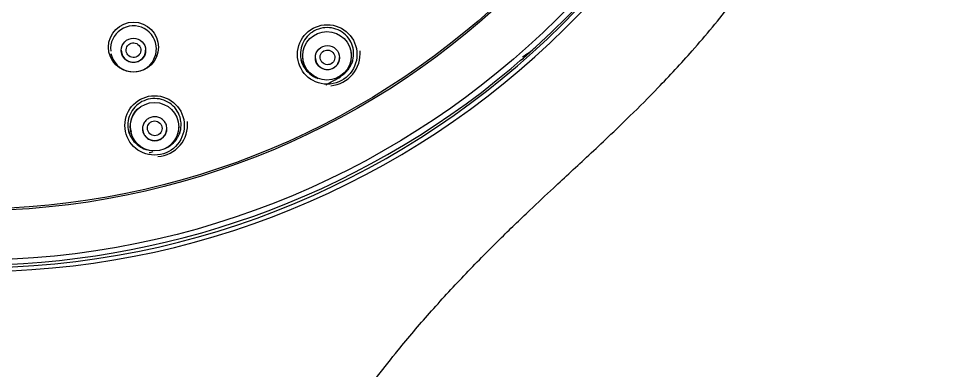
# Model space of a CAD drawing. Header units: millimetres. Extents: x -60 to 7633, y -2614 to 2146.
# Drawn here: x 5512.1 to 5569.3, y 1598 to 1619.7 of the extents above; entities that cross this region are included whole.
import ezdxf

# ---------------------------------------------------------------- set-up
doc = ezdxf.new("R2010")
doc.units = ezdxf.units.MM
doc.layers.get('0').update_dxf_attribs({"color": 250})

msp = doc.modelspace()

# ---------------------------------------------------------------- linework, layer by layer
at = {"linetype": 'Continuous'}
for p, q in [((5517.838, 1617.403), (5517.846, 1617.376)), ((5520.535, 1617.372), (5520.543, 1617.399)), ((5529.651, 1616.963), (5529.658, 1616.94)), ((5532.535, 1616.952), (5532.546, 1616.987)), ((5519.037, 1612.611), (5519.045, 1612.585)), ((5521.922, 1612.58), (5521.932, 1612.615))]:
    msp.add_line(p, q, dxfattribs=at)
for centre, radius in [((5519.192, 1617.904), 1.536), ((5531.109, 1617.454), 1.829), ((5531.095, 1617.369), 1.492), ((5519.192, 1617.706), 0.748), ((5531.123, 1617.254), 0.744), ((5520.492, 1613.09), 1.828), ((5520.483, 1613.007), 1.491)]:
    msp.add_circle(centre, radius, dxfattribs=at)
for centre, radius, start, end in [((5509.263, 1655.814), 51.485, 269.8154, 359.7687), ((5509.392, 1655.722), 51.623, 269.6734, 359.8451), ((5519.192, 1617.801), 1.407, 0, 185.7228), ((5519.191, 1617.937), 1.544, 196.6543, 201.3663), ((5519.192, 1617.801), 1.407, 192.6284, 196.4302), ((5519.192, 1617.801), 1.407, 343.3359, 0), ((5519.191, 1617.937), 1.544, 337.328, 343.4545), ((5531.159, 1617.502), 1.976, 274.9173, 5.3283), ((5499.556, 1667.288), 66.391, 310.2114, 311.92748), ((5540.613, 1621.582), 4.951, 300.3473, 311.8577), ((5519.191, 1617.777), 1.4, 196.4521, 343.2998), ((5520.557, 1613.132), 1.966, 274.1443, 5.8234)]:
    msp.add_arc(centre, radius, start, end, dxfattribs=at)
for centre, major_axis, ratio in [((5509.098, 1655.559), (51.15, 0), 0.992546), ((5509.098, 1655.41), (47.938, 0), 0.992546), ((5509.098, 1655.388), (47.807, 0), 0.992546), ((5519.192, 1617.716), (-0.357, 0.276), 0.996126), ((5531.123, 1617.275), (-0.303, 0.341), 0.983754), ((5520.499, 1612.907), (-0.181, 0.418), 0.987221)]:
    msp.add_ellipse(centre, major_axis=major_axis, ratio=ratio, dxfattribs=at)
for centre, major_axis, start_param, end_param in [((5509.098, 1655.758), (51.65, 0), -0.830979, 0), ((5519.191, 1617.717), (-0.75, 0), 0, 3.141593), ((5531.123, 1617.275), (-0.75, 0), 0, 3.141593), ((5509.098, 1655.758), (51.65, 0), 4.011197, 5.413581), ((5509.098, 1655.84), (46.106, 0), 5.20787, 5.230467), ((5520.499, 1612.907), (0.75, 0), 3.141593, 6.283185), ((5509.098, 1655.84), (46.106, 0), 4.954787, 4.960237)]:
    msp.add_ellipse(centre, major_axis=major_axis, ratio=0.992546, start_param=start_param, end_param=end_param, dxfattribs=at)
for points, knots in [([(5522.843, 1481.091), (5522.843, 1481.571), (5522.844, 1482.775), (5522.847, 1485.179), (5522.852, 1488.282), (5522.86, 1491.89), (5522.875, 1497.224), (5522.904, 1504.223), (5522.957, 1512.406), (5523.028, 1520.179), (5523.116, 1527.296), (5523.224, 1533.929), (5523.356, 1540.332), (5523.513, 1546.396), (5523.697, 1552.054), (5523.894, 1556.945), (5524.099, 1561.14), (5524.309, 1564.719), (5524.54, 1568.027), (5524.795, 1571.051), (5525.08, 1573.799), (5525.36, 1576.03), (5525.652, 1577.972), (5525.994, 1579.894), (5526.451, 1582.005), (5527.09, 1584.359), (5528.015, 1587.045), (5529.302, 1589.972), (5530.993, 1593.048), (5533.052, 1596.171), (5535.221, 1599.006), (5537.421, 1601.592), (5539.507, 1603.861), (5541.576, 1605.962), (5543.425, 1607.744), (5544.898, 1609.124), (5546.109, 1610.246), (5547.238, 1611.292), (5548.45, 1612.428), (5549.874, 1613.797), (5551.616, 1615.548), (5553.736, 1617.838), (5555.92, 1620.453), (5558.058, 1623.335), (5560.07, 1626.408), (5562.089, 1629.95), (5564.08, 1634.013), (5565.985, 1638.661), (5567.444, 1643.331), (5568.42, 1647.871), (5569.078, 1652.281), (5569.194, 1655.072), (5569.257, 1656.787)], [0, 0, 0, 0, 0.006885, 0.020348, 0.037071, 0.056252, 0.077204, 0.121363, 0.166767, 0.206433, 0.244124, 0.279166, 0.311202, 0.345255, 0.374956, 0.400588, 0.422548, 0.441276, 0.457212, 0.474898, 0.489196, 0.500836, 0.510402, 0.5202, 0.531676, 0.544493, 0.558717, 0.57652, 0.594951, 0.614189, 0.635771, 0.651589, 0.668167, 0.684833, 0.698592, 0.709103, 0.716983, 0.724876, 0.733545, 0.74335, 0.756191, 0.772621, 0.792707, 0.810076, 0.829411, 0.850873, 0.874706, 0.901154, 0.930588, 0.95212, 0.975217, 1, 1, 1, 1]), ([(5532.723, 1617.698), (5532.701, 1617.879), (5532.646, 1618.058), (5532.563, 1618.22), (5532.48, 1618.382), (5532.367, 1618.532), (5532.234, 1618.658), (5532.102, 1618.783), (5531.945, 1618.887), (5531.777, 1618.962), (5531.61, 1619.036), (5531.427, 1619.083), (5531.244, 1619.098), (5531.062, 1619.114), (5530.874, 1619.099), (5530.696, 1619.054), (5530.519, 1619.009), (5530.347, 1618.934), (5530.194, 1618.833), (5530.042, 1618.733), (5529.904, 1618.606), (5529.794, 1618.462), (5529.683, 1618.318), (5529.596, 1618.153), (5529.54, 1617.982), (5529.483, 1617.81), (5529.456, 1617.627), (5529.46, 1617.447), (5529.465, 1617.267), (5529.5, 1617.086), (5529.565, 1616.918), (5529.629, 1616.75), (5529.724, 1616.591), (5529.841, 1616.454), (5529.959, 1616.317), (5530.103, 1616.198), (5530.261, 1616.107), (5530.348, 1616.057), (5530.44, 1616.015), (5530.536, 1615.982)], [0, 0, 0, 0, 0.0546536, 0.0546536, 0.0546536, 0.1089681, 0.1089681, 0.1089681, 0.1629711, 0.1629711, 0.1629711, 0.2166883, 0.2166883, 0.2166883, 0.2702092, 0.2702092, 0.2702092, 0.3236506, 0.3236506, 0.3236506, 0.3770977, 0.3770977, 0.3770977, 0.4304601, 0.4304601, 0.4304601, 0.483975, 0.483975, 0.483975, 0.5375141, 0.5375141, 0.5375141, 0.5912929, 0.5912929, 0.5912929, 0.6453687, 0.6453687, 0.6453687, 0.675051, 0.675051, 0.675051, 0.675051]), ([(5531.696, 1616.006), (5531.751, 1616.028), (5531.805, 1616.052), (5531.856, 1616.079), (5532.017, 1616.162), (5532.166, 1616.273), (5532.29, 1616.403), (5532.413, 1616.532), (5532.516, 1616.683), (5532.59, 1616.844), (5532.665, 1617.006), (5532.712, 1617.183), (5532.729, 1617.36), (5532.739, 1617.472), (5532.737, 1617.586), (5532.723, 1617.698)], [0.7903487, 0.7903487, 0.7903487, 0.7903487, 0.8074449, 0.8074449, 0.8074449, 0.8603587, 0.8603587, 0.8603587, 0.9130287, 0.9130287, 0.9130287, 0.9663625, 0.9663625, 0.9663625, 1, 1, 1, 1]), ([(5530.091, 1616.247), (5530.087, 1616.25), (5530.083, 1616.253), (5530.055, 1616.274), (5530.031, 1616.294), (5529.981, 1616.337), (5529.956, 1616.359), (5529.906, 1616.409), (5529.881, 1616.434), (5529.836, 1616.484), (5529.815, 1616.509), (5529.757, 1616.582), (5529.723, 1616.63), (5529.667, 1616.719), (5529.643, 1616.761), (5529.613, 1616.819), (5529.604, 1616.838), (5529.592, 1616.864), (5529.588, 1616.873), (5529.582, 1616.886), (5529.581, 1616.89), (5529.578, 1616.896), (5529.577, 1616.898), (5529.575, 1616.902), (5529.575, 1616.903), (5529.573, 1616.908), (5529.571, 1616.912), (5529.568, 1616.919), (5529.567, 1616.922), (5529.563, 1616.932), (5529.56, 1616.938), (5529.552, 1616.958), (5529.548, 1616.971), (5529.533, 1617.011), (5529.524, 1617.037), (5529.515, 1617.069), (5529.513, 1617.075), (5529.511, 1617.081)], [0.35821475, 0.35821475, 0.35821475, 0.35821475, 0.359375, 0.359375, 0.3671875, 0.3671875, 0.375, 0.375, 0.3828125, 0.3828125, 0.390625, 0.390625, 0.40625, 0.40625, 0.421875, 0.421875, 0.4296875, 0.4296875, 0.43359375, 0.43359375, 0.43554688, 0.43554688, 0.43652344, 0.43652344, 0.4375, 0.4375, 0.43847656, 0.43847656, 0.43945312, 0.43945312, 0.44140625, 0.44140625, 0.4453125, 0.4453125, 0.453125, 0.453125, 0.45490812, 0.45490812, 0.45490812, 0.45490812]), ([(5529.597, 1617.228), (5529.602, 1617.181), (5529.61, 1617.134), (5529.619, 1617.088), (5529.628, 1617.045), (5529.639, 1617.003), (5529.651, 1616.961)], [0.52218496, 0.52218496, 0.52218496, 0.52218496, 0.53741294, 0.53741294, 0.53741294, 0.55144948, 0.55144948, 0.55144948, 0.55144948]), ([(5532.675, 1617.072), (5532.674, 1617.069), (5532.673, 1617.066), (5532.664, 1617.039), (5532.656, 1617.016), (5532.644, 1616.983), (5532.64, 1616.971), (5532.633, 1616.955), (5532.631, 1616.95), (5532.627, 1616.939), (5532.625, 1616.934), (5532.62, 1616.922), (5532.617, 1616.915), (5532.611, 1616.903), (5532.608, 1616.896), (5532.6, 1616.877), (5532.594, 1616.865), (5532.576, 1616.827), (5532.563, 1616.803), (5532.524, 1616.731), (5532.495, 1616.685), (5532.435, 1616.596), (5532.403, 1616.554), (5532.352, 1616.494), (5532.335, 1616.475), (5532.3, 1616.437), (5532.283, 1616.419), (5532.246, 1616.382), (5532.225, 1616.363), (5532.185, 1616.327), (5532.165, 1616.31), (5532.138, 1616.289), (5532.133, 1616.284), (5532.128, 1616.28)], [0.04588802, 0.04588802, 0.04588802, 0.04588802, 0.046875, 0.046875, 0.0546875, 0.0546875, 0.05859375, 0.05859375, 0.06054688, 0.06054688, 0.0625, 0.0625, 0.06445312, 0.06445312, 0.06640625, 0.06640625, 0.0703125, 0.0703125, 0.078125, 0.078125, 0.09375, 0.09375, 0.109375, 0.109375, 0.1171875, 0.1171875, 0.125, 0.125, 0.1328125, 0.1328125, 0.140625, 0.140625, 0.1425641, 0.1425641, 0.1425641, 0.1425641]), ([(5532.545, 1616.984), (5532.55, 1617.002), (5532.555, 1617.021), (5532.56, 1617.039), (5532.586, 1617.14), (5532.601, 1617.243), (5532.604, 1617.347)], [0.96046589, 0.96046589, 0.96046589, 0.96046589, 0.96664952, 0.96664952, 0.96664952, 1, 1, 1, 1]), ([(5522.111, 1613.328), (5522.09, 1613.504), (5522.037, 1613.68), (5521.956, 1613.841), (5521.875, 1614.003), (5521.764, 1614.154), (5521.632, 1614.281), (5521.501, 1614.407), (5521.346, 1614.513), (5521.18, 1614.59), (5521.014, 1614.666), (5520.832, 1614.715), (5520.649, 1614.733), (5520.467, 1614.75), (5520.279, 1614.737), (5520.101, 1614.695), (5519.924, 1614.652), (5519.751, 1614.579), (5519.597, 1614.481), (5519.443, 1614.383), (5519.305, 1614.257), (5519.193, 1614.115), (5519.08, 1613.972), (5518.992, 1613.809), (5518.933, 1613.638), (5518.875, 1613.468), (5518.846, 1613.285), (5518.848, 1613.106), (5518.85, 1612.926), (5518.884, 1612.745), (5518.946, 1612.577), (5519.009, 1612.408), (5519.103, 1612.248), (5519.219, 1612.109), (5519.336, 1611.97), (5519.479, 1611.849), (5519.637, 1611.757), (5519.766, 1611.681), (5519.908, 1611.622), (5520.055, 1611.584)], [0, 0, 0, 0, 0.0535007, 0.0535007, 0.0535007, 0.1075869, 0.1075869, 0.1075869, 0.1613418, 0.1613418, 0.1613418, 0.2149289, 0.2149289, 0.2149289, 0.268391, 0.268391, 0.268391, 0.3218099, 0.3218099, 0.3218099, 0.3752593, 0.3752593, 0.3752593, 0.4287023, 0.4287023, 0.4287023, 0.4822278, 0.4822278, 0.4822278, 0.535913, 0.535913, 0.535913, 0.5899268, 0.5899268, 0.5899268, 0.6442092, 0.6442092, 0.6442092, 0.6885833, 0.6885833, 0.6885833, 0.6885833]), ([(5519.072, 1612.671), (5519.033, 1612.799), (5518.967, 1613.224), (5519.131, 1613.752), (5519.386, 1614.052), (5519.457, 1614.12)], [0.4569211, 0.4569211, 0.4569211, 0.4569211, 0.5011614, 0.5972216, 0.6292568, 0.6292568, 0.6292568, 0.6292568]), ([(5521.249, 1612.888), (5521.249, 1612.805), (5521.234, 1612.722), (5521.206, 1612.644), (5521.178, 1612.566), (5521.136, 1612.491), (5521.083, 1612.427), (5521.03, 1612.362), (5520.966, 1612.306), (5520.894, 1612.262), (5520.823, 1612.218), (5520.743, 1612.186), (5520.661, 1612.168), (5520.58, 1612.15), (5520.494, 1612.146), (5520.411, 1612.155), (5520.328, 1612.164), (5520.246, 1612.187), (5520.171, 1612.223), (5520.096, 1612.258), (5520.026, 1612.307), (5519.967, 1612.365), (5519.908, 1612.423), (5519.858, 1612.492), (5519.822, 1612.567), (5519.785, 1612.641), (5519.762, 1612.723), (5519.753, 1612.805), (5519.744, 1612.887), (5519.749, 1612.973), (5519.769, 1613.053), (5519.788, 1613.134), (5519.822, 1613.212), (5519.867, 1613.282), (5519.913, 1613.352), (5519.971, 1613.415), (5520.037, 1613.466), (5520.104, 1613.517), (5520.18, 1613.557), (5520.259, 1613.584), (5520.338, 1613.61), (5520.423, 1613.624), (5520.507, 1613.623), (5520.591, 1613.622), (5520.676, 1613.607), (5520.754, 1613.579), (5520.833, 1613.551), (5520.908, 1613.51), (5520.973, 1613.458), (5521.038, 1613.406), (5521.094, 1613.342), (5521.138, 1613.272), (5521.182, 1613.202), (5521.214, 1613.123), (5521.232, 1613.043), (5521.243, 1612.992), (5521.249, 1612.94), (5521.249, 1612.888)], [0, 0, 0, 0, 0.05395, 0.05395, 0.05395, 0.10791, 0.10791, 0.10791, 0.161714, 0.161714, 0.161714, 0.215218, 0.215218, 0.215218, 0.268511, 0.268511, 0.268511, 0.321826, 0.321826, 0.321826, 0.375375, 0.375375, 0.375375, 0.429218, 0.429218, 0.429218, 0.483243, 0.483243, 0.483243, 0.537271, 0.537271, 0.537271, 0.591165, 0.591165, 0.591165, 0.644878, 0.644878, 0.644878, 0.698441, 0.698441, 0.698441, 0.751916, 0.751916, 0.751916, 0.805374, 0.805374, 0.805374, 0.858886, 0.858886, 0.858886, 0.912521, 0.912521, 0.912521, 0.966327, 0.966327, 0.966327, 1, 1, 1, 1]), ([(5521.133, 1611.663), (5521.164, 1611.676), (5521.195, 1611.69), (5521.225, 1611.705), (5521.386, 1611.785), (5521.535, 1611.893), (5521.66, 1612.019), (5521.786, 1612.146), (5521.892, 1612.296), (5521.969, 1612.456), (5522.046, 1612.619), (5522.097, 1612.796), (5522.115, 1612.974), (5522.127, 1613.091), (5522.126, 1613.211), (5522.111, 1613.328)], [0.795427, 0.795427, 0.795427, 0.795427, 0.8052809, 0.8052809, 0.8052809, 0.85793, 0.85793, 0.85793, 0.9110507, 0.9110507, 0.9110507, 0.9649216, 0.9649216, 0.9649216, 1, 1, 1, 1]), ([(5521.931, 1612.612), (5521.937, 1612.63), (5521.942, 1612.648), (5521.947, 1612.666), (5521.973, 1612.768), (5521.989, 1612.873), (5521.992, 1612.979)], [0.95990101, 0.95990101, 0.95990101, 0.95990101, 0.96603625, 0.96603625, 0.96603625, 1, 1, 1, 1]), ([(5518.949, 1612.578), (5518.948, 1612.582), (5518.947, 1612.585), (5518.94, 1612.602), (5518.935, 1612.616), (5518.92, 1612.657), (5518.911, 1612.683), (5518.901, 1612.717), (5518.899, 1612.724), (5518.897, 1612.73)], [0.44041598, 0.44041598, 0.44041598, 0.44041598, 0.44140625, 0.44140625, 0.4453125, 0.4453125, 0.453125, 0.453125, 0.45507054, 0.45507054, 0.45507054, 0.45507054]), ([(5522.056, 1612.684), (5522.055, 1612.681), (5522.054, 1612.679), (5522.046, 1612.655), (5522.039, 1612.634), (5522.028, 1612.606), (5522.025, 1612.597), (5522.019, 1612.583), (5522.018, 1612.579), (5522.015, 1612.572), (5522.014, 1612.57), (5522.012, 1612.566), (5522.012, 1612.564), (5522.009, 1612.559), (5522.008, 1612.555), (5522.006, 1612.551), (5522.006, 1612.551), (5522.006, 1612.55)], [0.04588003, 0.04588003, 0.04588003, 0.04588003, 0.046875, 0.046875, 0.0546875, 0.0546875, 0.05859375, 0.05859375, 0.06054688, 0.06054688, 0.06152344, 0.06152344, 0.0625, 0.0625, 0.06347656, 0.06347656, 0.06360422, 0.06360422, 0.06360422, 0.06360422])]:
    msp.add_open_spline(points, degree=3, knots=knots, dxfattribs=at)
for points in [[(5532.588, 1617.436), (5532.589, 1617.39), (5532.587, 1617.344), (5532.583, 1617.299)], [(5532.604, 1617.347), (5532.607, 1617.419), (5532.604, 1617.493), (5532.596, 1617.566)], [(5521.977, 1613.069), (5521.977, 1613.029), (5521.975, 1612.989), (5521.972, 1612.949)], [(5521.992, 1612.979), (5521.995, 1613.052), (5521.992, 1613.126), (5521.984, 1613.2)]]:
    msp.add_open_spline(points, degree=3, dxfattribs=at)

doc.saveas('drawing.dxf')
